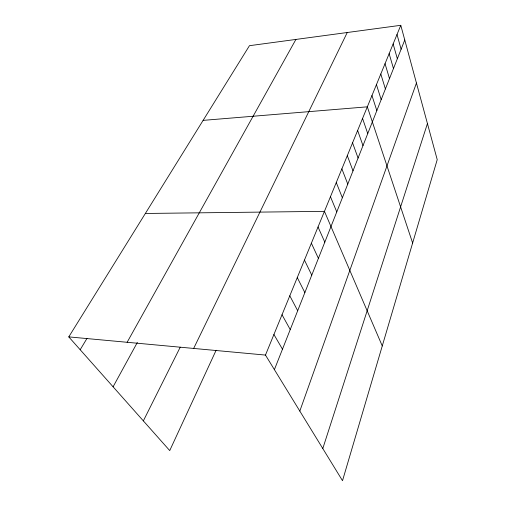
<?xml version="1.0" encoding="UTF-8"?>
<svg xmlns="http://www.w3.org/2000/svg" width="506" height="506" viewBox="0 0 506 506"><rect width="100%" height="100%" fill="white"/><g stroke="black" fill="none" stroke-linecap="round" stroke-linejoin="round"><path stroke-width="0.76" d="M322.79 448.55L427.437 123.559M299.818 411.081L416.438 83.022M274.397 369.627L404.768 39.974M400.784 25.3L437.222 159.656L342.511 480.7L265.473 355.079L400.784 25.3L249.452 45.692L68.778 336.888L169.731 450.587L216.132 350.247M193.659 348.438L347.242 32.517M143.356 420.878L180.225 347.198M113.091 386.793L137.322 342.48M127.139 342.284L295.915 39.43M80.182 349.735L86.962 338.451M203.115 120.371L367.331 106.829L412.63 243.025M145.355 213.469L324.447 211.344L382.264 345.946M68.778 336.888L265.473 355.079M273.917 334.498L282.474 349.197M282.019 314.751L290.235 329.577M289.799 295.795L297.686 310.728M297.269 277.585L304.859 292.601M304.454 260.071L311.759 275.156M311.373 243.215L318.4 258.351M318.034 226.985L324.808 242.159M330.462 196.695L336.768 211.913M336.269 182.546L342.36 197.77M341.879 168.871L347.774 184.089M347.306 155.646L353.005 170.857M352.555 142.85L358.071 158.043M357.634 130.459L362.985 145.627M362.562 118.461L367.742 133.597M371.961 95.552L376.831 110.612M376.445 84.616L381.176 99.631M380.803 74.002L385.395 88.967M385.034 63.693L389.487 78.607M389.139 53.68L393.472 68.538M393.13 43.952L397.343 58.753M397.014 34.497L401.106 49.234"/></g></svg>
